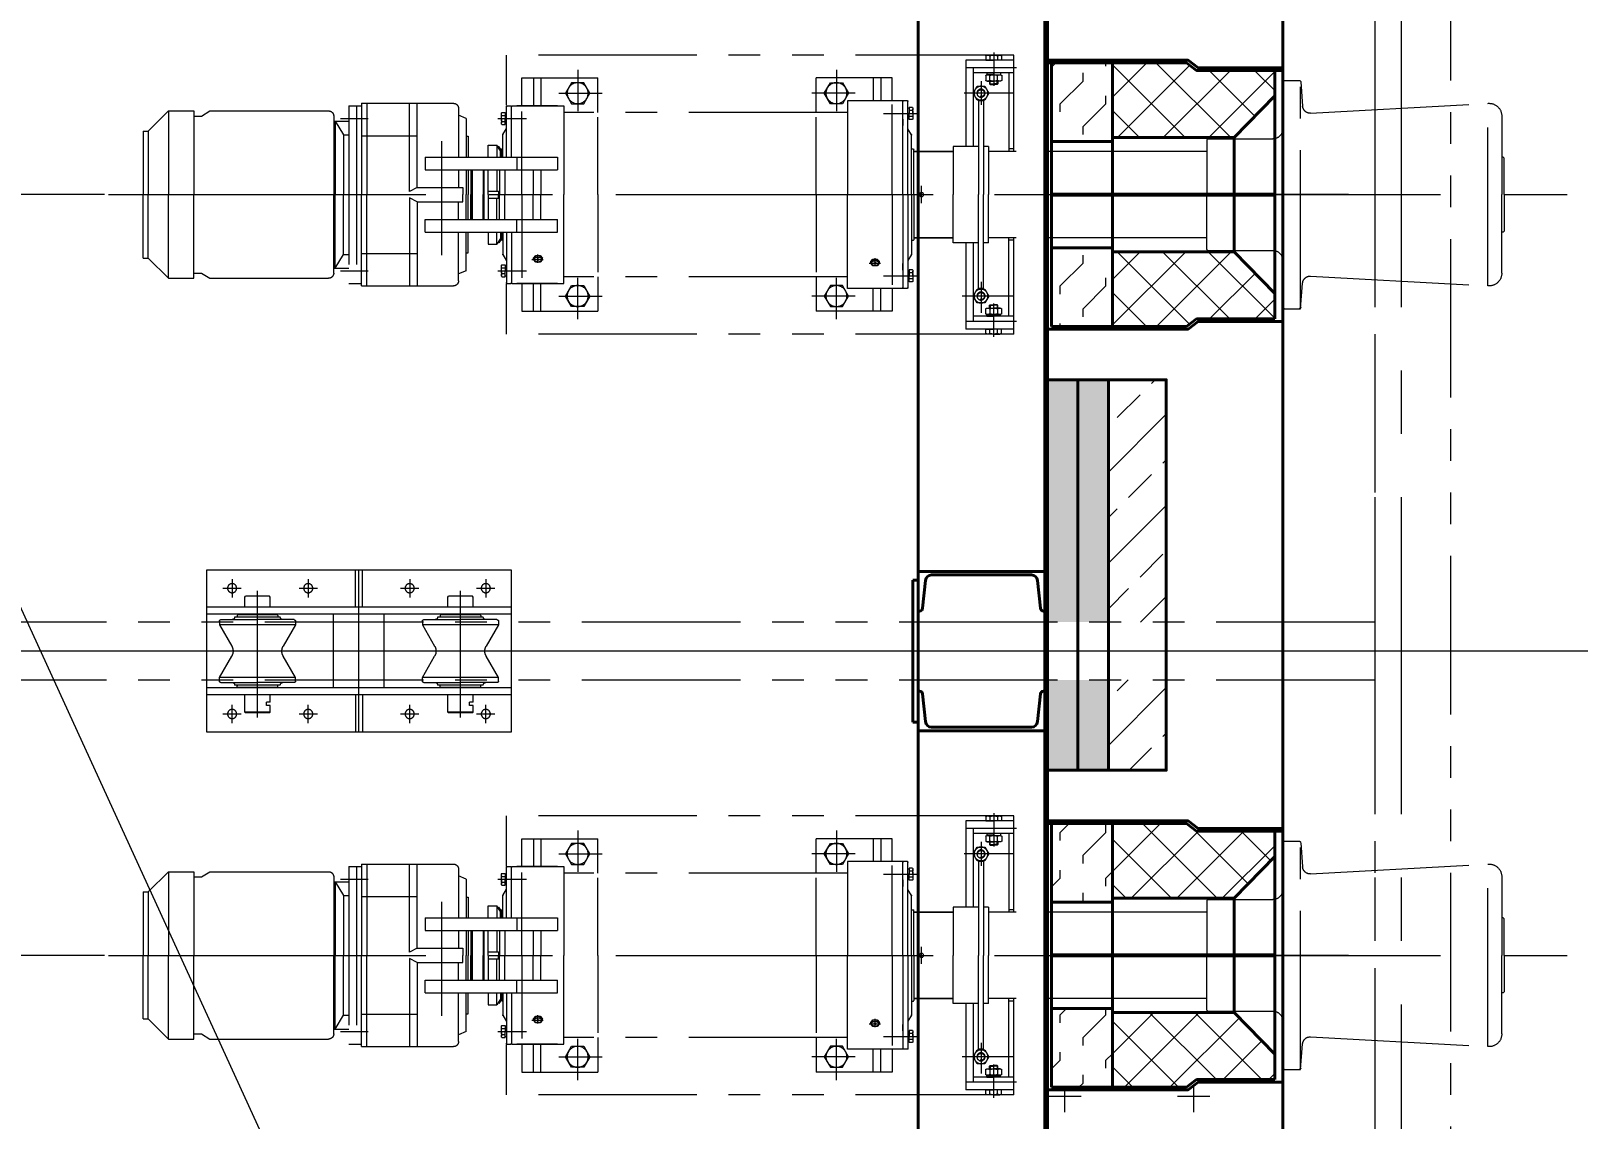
# Model space of a CAD drawing. Header units: millimetres. Extents: x 52110 to 400893, y -153728 to 31997.
# Drawn here: x 166396 to 169445, y -93017 to -90871 of the extents above; entities that cross this region are included whole.
import ezdxf

# ---------------------------------------------------------------- set-up
doc = ezdxf.new("R2010")
doc.units = ezdxf.units.MM
doc.header["$LTSCALE"] = 500
doc.linetypes.add('CENTER', pattern=[2, 1.25, -0.25, 0.25, -0.25])
doc.linetypes.add('PHANTOM2', pattern=[1.25, 0.625, -0.125, 0.125, -0.125, 0.125, -0.125])
for name, color, linetype, lineweight in [('2D', 4, 'PHANTOM2', 20), ('3中心线层', 1, 'CENTER', 18), ('SHI', 7, 'Continuous', 40), ('WEN', 3, 'Continuous', 20), ('ZHONG', 1, 'CENTER', 20)]:
    doc.layers.add(name, color=color, linetype=linetype, lineweight=lineweight)
doc.styles.add('GB', font='gbenor.shx', dxfattribs={"bigfont": 'gbcbig.shx'})
doc.dimstyles.new('ISO-25$0', dxfattribs={"dimscale": 40, "dimtxt": 3.5, "dimasz": 3.5, "dimexe": 1, "dimexo": 0.2, "dimgap": 1.2, "dimtad": 1, "dimtoh": 1, "dimdec": 1, "dimzin": 9, "dimdsep": 46, "dimtxsty": 'GB', "dimcen": 0, "dimclrd": 3, "dimclre": 3, "dimclrt": 256, "dimadec": 0, "dimazin": 2, "dimtfac": 1, "dimtdec": 1, "dimtix": 1, "dimtmove": 0, "dimatfit": 3, "dimldrblk": 'DOTSMALL', "dimfxl": 0, "dimlwd": -1, "dimlwe": 20, "dimarcsym": 0})

# ---------------------------------------------------------------- blocks, each defined once
blk = doc.blocks.new('tgj')
at = {"layer": '2D', "ltscale": 7}
for p, q in [((145223.7, 48380.8), (145223.7, 48060.8)), ((145823.7, 48380.8), (145223.7, 48380.8)), ((145516.7, 48307.3), (145516.7, 48380.8)), ((145530.7, 48307.3), (145530.7, 48380.8)), ((145823.7, 48060.8), (145823.7, 48380.8)), ((145298.7, 48341.3), (145300.2, 48342.8)), ((145348.7, 48341.3), (145298.7, 48341.3)), ((145298.7, 48341.3), (145298.7, 48307.3)), ((145347.2, 48342.8), (145300.2, 48342.8)), ((145348.7, 48341.3), (145347.2, 48342.8)), ((145348.7, 48341.3), (145348.7, 48327.8)), ((145698.7, 48341.3), (145700.2, 48342.8)), ((145748.7, 48341.3), (145698.7, 48341.3)), ((145698.7, 48341.3), (145698.7, 48307.3)), ((145747.2, 48342.8), (145700.2, 48342.8)), ((145748.7, 48341.3), (145747.2, 48342.8)), ((145748.7, 48341.3), (145748.7, 48327.8)), ((145823.7, 48307.3), (145223.7, 48307.3)), ((145348.7, 48327.8), (145341.7, 48327.8)), ((145341.7, 48327.8), (145341.7, 48321.8)), ((145348.7, 48321.8), (145341.7, 48321.8)), ((145348.7, 48321.8), (145348.7, 48307.3)), ((145748.7, 48327.8), (145741.7, 48327.8)), ((145741.7, 48327.8), (145741.7, 48321.8)), ((145748.7, 48321.8), (145741.7, 48321.8)), ((145748.7, 48321.8), (145748.7, 48307.3)), ((145823.7, 48293.3), (145223.7, 48293.3)), ((145248.7, 48279.8), (145248.7, 48272.7)), ((145248.7, 48272.7), (145272.9, 48230.8)), ((145251.7, 48282.8), (145323.7, 48282.8)), ((145323.7, 48287.8), (145278.7, 48287.8)), ((145278.7, 48287.8), (145278.7, 48287.8)), ((145284.7, 48292.3), (145283.7, 48291.3)), ((145283.7, 48291.3), (145283.7, 48288.8)), ((145283.7, 48288.8), (145284.7, 48287.8)), ((145362.7, 48292.3), (145284.7, 48292.3)), ((145292.7, 48287.8), (145284.7, 48287.8)), ((145362.7, 48287.8), (145323.7, 48287.8)), ((145368.7, 48287.8), (145354.7, 48287.8)), ((145363.7, 48291.3), (145362.7, 48292.3)), ((145363.7, 48288.8), (145362.7, 48287.8)), ((145363.7, 48291.3), (145363.7, 48288.8)), ((145368.7, 48287.8), (145368.7, 48287.8)), ((145398.7, 48272.7), (145374.4, 48230.8)), ((145473.7, 48293.3), (145473.7, 48148.3)), ((145573.7, 48293.3), (145573.7, 48148.3)), ((145648.7, 48279.8), (145648.7, 48272.7)), ((145798.7, 48272.7), (145648.7, 48272.7)), ((145648.7, 48272.7), (145672.9, 48230.8)), ((145651.7, 48282.8), (145723.7, 48282.8)), ((145723.7, 48287.8), (145678.7, 48287.8)), ((145678.7, 48287.8), (145678.7, 48287.8)), ((145684.7, 48292.3), (145683.7, 48291.3)), ((145683.7, 48291.3), (145683.7, 48288.8)), ((145683.7, 48288.8), (145684.7, 48287.8)), ((145762.7, 48292.3), (145684.7, 48292.3)), ((145692.7, 48287.8), (145684.7, 48287.8)), ((145762.7, 48287.8), (145723.7, 48287.8)), ((145795.7, 48282.8), (145723.7, 48282.8)), ((145768.7, 48287.8), (145754.7, 48287.8)), ((145763.7, 48291.3), (145762.7, 48292.3)), ((145763.7, 48288.8), (145762.7, 48287.8)), ((145763.7, 48291.3), (145763.7, 48288.8)), ((145768.7, 48287.8), (145768.7, 48287.8)), ((145798.7, 48272.7), (145774.4, 48230.8)), ((145798.7, 48279.8), (145798.7, 48272.7)), ((145248.7, 48168.8), (145272.9, 48210.8)), ((145398.7, 48168.8), (145374.4, 48210.8)), ((145648.7, 48168.8), (145672.9, 48210.8)), ((145798.7, 48168.8), (145774.4, 48210.8)), ((145248.7, 48161.8), (145248.7, 48168.8)), ((145251.7, 48158.8), (145323.7, 48158.8)), ((145323.7, 48153.8), (145278.7, 48153.8)), ((145278.7, 48153.8), (145278.7, 48153.8)), ((145283.7, 48152.8), (145284.7, 48153.8)), ((145283.7, 48150.3), (145283.7, 48152.8)), ((145395.7, 48158.8), (145323.7, 48158.8)), ((145368.7, 48153.8), (145323.7, 48153.8)), ((145363.7, 48152.8), (145362.7, 48153.8)), ((145363.7, 48150.3), (145363.7, 48152.8)), ((145368.7, 48153.8), (145368.7, 48153.8)), ((145798.7, 48168.8), (145648.7, 48168.8)), ((145648.7, 48161.8), (145648.7, 48168.8)), ((145651.7, 48158.8), (145723.7, 48158.8)), ((145723.7, 48153.8), (145678.7, 48153.8)), ((145678.7, 48153.8), (145678.7, 48153.8)), ((145683.7, 48152.8), (145684.7, 48153.8)), ((145683.7, 48150.3), (145683.7, 48152.8)), ((145795.7, 48158.8), (145723.7, 48158.8)), ((145768.7, 48153.8), (145723.7, 48153.8)), ((145763.7, 48152.8), (145762.7, 48153.8)), ((145763.7, 48150.3), (145763.7, 48152.8)), ((145768.7, 48153.8), (145768.7, 48153.8)), ((145798.7, 48161.8), (145798.7, 48168.8)), ((145823.7, 48148.3), (145223.7, 48148.3)), ((145823.7, 48134.3), (145223.7, 48134.3)), ((145284.7, 48149.3), (145283.7, 48150.3)), ((145362.7, 48149.3), (145284.7, 48149.3)), ((145298.7, 48134.3), (145298.7, 48114.3)), ((145348.7, 48134.3), (145348.7, 48114.3)), ((145363.7, 48150.3), (145362.7, 48149.3)), ((145516.7, 48134.3), (145516.7, 48060.8)), ((145530.7, 48134.3), (145530.7, 48060.8)), ((145684.7, 48149.3), (145683.7, 48150.3)), ((145762.7, 48149.3), (145684.7, 48149.3)), ((145698.7, 48134.3), (145698.7, 48114.3)), ((145748.7, 48134.3), (145748.7, 48114.3)), ((145763.7, 48150.3), (145762.7, 48149.3)), ((145298.7, 48114.3), (145300.2, 48112.8)), ((145347.2, 48112.8), (145300.2, 48112.8)), ((145348.7, 48114.3), (145347.2, 48112.8)), ((145698.7, 48114.3), (145700.2, 48112.8)), ((145747.2, 48112.8), (145700.2, 48112.8)), ((145748.7, 48114.3), (145747.2, 48112.8)), ((145223.7, 48060.8), (145823.7, 48060.8))]:
    blk.add_line(p, q, dxfattribs=at)
at = {"layer": '2D'}
for p, q in [((147525.8, 48277.8), (143469.2, 48277.8)), ((147525.8, 48163.8), (147525.8, 48277.8)), ((147525.8, 48163.8), (143469.2, 48163.8))]:
    blk.add_line(p, q, dxfattribs=at)
at = {"layer": '2D', "ltscale": 21}
for p, q in [((145398.7, 48272.7), (145248.7, 48272.7)), ((145398.7, 48168.8), (145248.7, 48168.8))]:
    blk.add_line(p, q, dxfattribs=at)
at = {"layer": '2D', "ltscale": 10}
for p, q in [((145395.7, 48282.8), (145323.7, 48282.8)), ((145398.7, 48279.8), (145398.7, 48272.7)), ((145398.7, 48161.8), (145398.7, 48168.8))]:
    blk.add_line(p, q, dxfattribs=at)
for centre in [(145273.7, 48344.8), (145423.7, 48344.8), (145623.7, 48344.8), (145773.7, 48344.8), (145273.7, 48096.8), (145423.7, 48096.8), (145623.7, 48096.8), (145773.7, 48096.8)]:
    blk.add_circle(centre, 9, dxfattribs=at)
at = {"layer": '2D', "ltscale": 7}
for centre, radius, start, end in [((145251.7, 48279.8), 3, 90, 180), ((145273.7, 48287.8), 5, 270, 0), ((145651.7, 48279.8), 3, 90, 180), ((145673.7, 48287.8), 5, 270, 0), ((145773.7, 48287.8), 5, 180, 270), ((145795.7, 48279.8), 3, 0, 90), ((145255.6, 48220.8), 20, 330, 30), ((145391.8, 48220.8), 20, 150, 210), ((145655.6, 48220.8), 20, 330, 30), ((145791.8, 48220.8), 20, 150, 210), ((145251.7, 48161.8), 3, 180, 270), ((145273.7, 48153.8), 5, 0, 90), ((145373.7, 48153.8), 5, 90, 180), ((145651.7, 48161.8), 3, 180, 270), ((145673.7, 48153.8), 5, 0, 90), ((145773.7, 48153.8), 5, 90, 180), ((145795.7, 48161.8), 3, 270, 0)]:
    blk.add_arc(centre, radius, start, end, dxfattribs=at)
at = {"layer": '2D', "ltscale": 10}
for centre, radius, start, end in [((145373.7, 48287.8), 5, 180, 270), ((145395.7, 48279.8), 3, 0, 90), ((145395.7, 48161.8), 3, 270, 0)]:
    blk.add_arc(centre, radius, start, end, dxfattribs=at)
at = {"layer": 'ZHONG', "ltscale": 10}
for p, q in [((145523.7, 48380.8), (145523.7, 48060.8)), ((145255.7, 48344.8), (145291.7, 48344.8)), ((145273.7, 48362.8), (145273.7, 48326.8)), ((145405.7, 48344.8), (145441.7, 48344.8)), ((145423.7, 48362.8), (145423.7, 48326.8)), ((145605.7, 48344.8), (145641.7, 48344.8)), ((145623.7, 48362.8), (145623.7, 48326.8)), ((145755.7, 48344.8), (145791.7, 48344.8)), ((145773.7, 48362.8), (145773.7, 48326.8)), ((145255.7, 48096.8), (145291.7, 48096.8)), ((145273.7, 48078.8), (145273.7, 48114.8)), ((145405.7, 48096.8), (145441.7, 48096.8)), ((145423.7, 48078.8), (145423.7, 48114.8)), ((145605.7, 48096.8), (145641.7, 48096.8)), ((145623.7, 48078.8), (145623.7, 48114.8)), ((145755.7, 48096.8), (145791.7, 48096.8)), ((145773.7, 48078.8), (145773.7, 48114.8))]:
    blk.add_line(p, q, dxfattribs=at)
at = {"layer": 'ZHONG', "ltscale": 7}
for p, q in [((145323.7, 48352), (145323.7, 48102.1)), ((145723.7, 48352), (145723.7, 48102.1))]:
    blk.add_line(p, q, dxfattribs=at)
at = {"layer": 'ZHONG', "ltscale": 21}
blk.add_line((147555.9, 48220.8), (143469.2, 48220.8), dxfattribs=at)
blk = doc.blocks.new('l')
at = {"layer": '2D'}
blk.add_lwpolyline([(196153.5, 48915.3), (196303.5, 48915.3), (196303.5, 36915.3), (196153.5, 36915.3)], close=True, dxfattribs=at)
blk = doc.blocks.new('A$C7DE81D0F')
at = {"layer": '2D'}
for p, q in [((1724.6, 555.5), (724.6, 555.5)), ((724.6, 555.5), (724.6, 456.5)), ((1668.9, 554.4), (1668.9, 545.5)), ((1684.6, 555.6), (1672.2, 555.6)), ((1676.8, 554.4), (1676.8, 545.5)), ((1677.1, 555.6), (1677.1, 555.6)), ((1684.6, 555.6), (1697, 555.6)), ((1692, 555.6), (1692, 555.6)), ((1692.3, 554.4), (1692.3, 545.5)), ((1700.2, 554.4), (1700.2, 545.5)), ((1724.6, 555.5), (1724.6, 365.5)), ((1724.6, 545.5), (1629.6, 545.5)), ((1629.6, 375.5), (1629.6, 545.5)), ((1729.6, 530.5), (1629.6, 530.5)), ((1644.6, 530.5), (1644.6, 375.5)), ((1724.6, 520.5), (1644.6, 520.5)), ((1668.9, 545.5), (1684.6, 545.5)), ((1671, 520.5), (1684.6, 520.5)), ((1671, 520.5), (1671, 517.1)), ((1685.1, 520.5), (1683.4, 517.1)), ((1685.7, 520.5), (1684, 517.1)), ((1700.2, 545.5), (1684.6, 545.5)), ((1698.2, 520.5), (1684.6, 520.5)), ((1698.2, 520.5), (1698.2, 517.1)), ((1714.6, 520.5), (1714.6, 365.5)), ((754.6, 510.5), (904.6, 510.5)), ((754.6, 455.5), (754.6, 510.5)), ((777.3, 510.5), (777.3, 455.5)), ((792.3, 510.5), (792.3, 455.5)), ((904.6, 442.5), (904.6, 510.5)), ((1484.6, 510.5), (1334.6, 510.5)), ((1334.6, 442.5), (1334.6, 510.5)), ((1446.9, 510.5), (1446.9, 465.5)), ((1461.9, 510.5), (1461.9, 465.5)), ((1484.6, 465.5), (1484.6, 510.5)), ((1668.9, 515.7), (1668.9, 505.3)), ((1668.9, 505.3), (1668.9, 505.3)), ((1671, 517.1), (1696.1, 517.1)), ((1672, 504.1), (1684.6, 504.1)), ((1684.6, 516.9), (1672.2, 516.9)), ((1676.6, 504.1), (1676.6, 498.8)), ((1676.6, 498.8), (1684.6, 498.8)), ((1676.6, 498.8), (1677.7, 497.7)), ((1676.7, 515.7), (1676.7, 515.7)), ((1676.7, 505.3), (1676.7, 515.7)), ((1676.7, 504.1), (1676.7, 504.1)), ((1677.2, 517.1), (1677.2, 517.1)), ((1677.7, 497.7), (1677.7, 504.1)), ((1677.7, 497.7), (1684.6, 497.7)), ((1684.6, 516.9), (1696.9, 516.9)), ((1697.2, 504.1), (1684.6, 504.1)), ((1692.6, 498.8), (1684.6, 498.8)), ((1691.4, 497.7), (1684.6, 497.7)), ((1691.4, 497.7), (1691.4, 504.1)), ((1692.6, 498.8), (1691.4, 497.7)), ((1692, 517.1), (1692, 517.1)), ((1692.4, 505.3), (1692.4, 515.7)), ((1692.4, 515.7), (1692.4, 515.7)), ((1692.4, 504.1), (1692.4, 504.1)), ((1692.6, 504.1), (1692.6, 498.8)), ((1696.2, 517.1), (1698.2, 517.1)), ((1700.3, 515.7), (1700.3, 505.3)), ((1700.3, 505.3), (1700.3, 505.3)), ((2254.6, 502.5), (2254.6, 280.5)), ((2257.6, 505.5), (2289.6, 505.5)), ((2289.6, 505.5), (2289.6, 57.4)), ((2289.6, 505.5), (2293.5, 455)), ((438.7, 460.5), (438.7, 280.5)), ((438.7, 460.5), (619.7, 460.5)), ((448.7, 460.5), (448.7, 280.5)), ((533.2, 286.9), (533.2, 460.5)), ((548.2, 294.5), (548.2, 460.5)), ((1396.4, 465.5), (1396.4, 280.5)), ((1505.4, 465.5), (1396.4, 465.5)), ((1484.6, 280.5), (1484.6, 458.1)), ((1505.4, 280.5), (1505.4, 465.5)), ((1506.4, 465.5), (1505.4, 464.5)), ((1514.4, 465.5), (1506.4, 465.5)), ((1515.4, 464.5), (1514.4, 465.5)), ((1515.4, 280.5), (1515.4, 464.5)), ((1654.6, 465.5), (1654.6, 280.5)), ((1664.6, 465.5), (1654.6, 465.5)), ((1664.6, 465.5), (1664.6, 280.5)), ((2309.1, 441.2), (2658.7, 460.4)), ((2658.7, 460.4), (2658.7, 100.6)), ((58.2, 445.5), (18.2, 405.5)), ((58.2, 445.5), (108.2, 445.5)), ((58.2, 445.5), (58.2, 280.5)), ((108.2, 445.5), (108.2, 280.5)), ((108.2, 435.5), (123.2, 435.5)), ((123.2, 435.5), (139.6, 445.5)), ((139.6, 445.5), (373.7, 445.5)), ((383.7, 435.5), (383.7, 280.5)), ((413.7, 105.5), (413.7, 455.5)), ((413.7, 455.5), (438.7, 455.5)), ((428.7, 105.5), (428.7, 455.5)), ((629.7, 450.5), (629.7, 354.5)), ((644.7, 430.5), (629.7, 437)), ((644.7, 430.5), (644.7, 354.5)), ((714.2, 430.5), (714.2, 439.8)), ((714.2, 436.1), (714.2, 436.1)), ((714.2, 430.5), (714.2, 421.2)), ((715.1, 442.3), (721.8, 442.3)), ((715.1, 436.3), (721.8, 436.3)), ((721.8, 442.3), (721.8, 430.5)), ((721.8, 440.7), (724.4, 440.7)), ((721.8, 440.7), (721.8, 430.5)), ((721.8, 431.4), (724.4, 430.1)), ((721.8, 430.9), (724.4, 429.7)), ((721.8, 420.3), (721.8, 430.5)), ((721.8, 418.8), (721.8, 430.5)), ((724.4, 454.5), (725.4, 455.5)), ((724.4, 354.5), (724.4, 454.5)), ((724.4, 439.3), (724.4, 440.7)), ((724.4, 420.3), (724.4, 439.2)), ((725.4, 455.5), (733.4, 455.5)), ((733.4, 455.5), (734.4, 454.5)), ((735.4, 455.5), (734.4, 454.5)), ((734.4, 406.5), (734.4, 454.5)), ((734.4, 354.5), (734.4, 454.5)), ((734.4, 415.5), (734.4, 454.5)), ((735.4, 455.5), (837.3, 455.5)), ((824.6, 455.5), (744.4, 455.5)), ((754.6, 280.5), (754.6, 444.3)), ((837.3, 455.5), (837.3, 280.5)), ((1396.4, 442.5), (837.3, 442.5)), ((904.6, 280.5), (904.6, 433.1)), ((1334.6, 280.5), (1334.6, 433.1)), ((1505.4, 415.5), (1505.4, 434.5)), ((1505.4, 416.5), (1505.4, 434.5)), ((1505.4, 429.5), (1505.4, 416.5)), ((1517.9, 450.7), (1515.4, 450.7)), ((1515.4, 449.3), (1515.4, 450.7)), ((1515.4, 430.3), (1515.4, 449.2)), ((1517.9, 441.4), (1515.4, 440.1)), ((1517.9, 440.9), (1515.4, 439.7)), ((1517.9, 430.3), (1515.4, 430.3)), ((1517.9, 452.3), (1517.9, 440.5)), ((1524.6, 452.3), (1517.9, 452.3)), ((1517.9, 450.7), (1517.9, 440.5)), ((1524.6, 446.3), (1517.9, 446.3)), ((1517.9, 428.8), (1517.9, 440.5)), ((1517.9, 430.3), (1517.9, 440.5)), ((1524.6, 434.7), (1517.9, 434.7)), ((1524.6, 428.8), (1517.9, 428.8)), ((1525.5, 440.5), (1525.5, 449.8)), ((1525.5, 446.1), (1525.5, 446.1)), ((1525.5, 440.5), (1525.5, 431.2)), ((1525.5, 434.9), (1525.5, 434.9)), ((2686, 435.5), (2686, 280.5)), ((8.2, 405.5), (8.2, 280.5)), ((8.2, 405.5), (18.2, 405.5)), ((18.2, 405.5), (18.2, 280.5)), ((383.7, 425.7), (413.7, 425.7)), ((386.7, 425.7), (403.1, 398.6)), ((386.7, 425.7), (386.7, 280.5)), ((403.1, 398.6), (403.1, 280.5)), ((403.1, 398.6), (413.7, 398.6)), ((438.7, 396.6), (548.2, 396.6)), ((714.2, 424.9), (714.2, 424.9)), ((715.1, 424.7), (721.8, 424.7)), ((715.1, 418.8), (721.8, 418.8)), ((717.4, 398.7), (724.4, 410.8)), ((717.4, 354.5), (717.4, 398.7)), ((721.8, 420.3), (724.4, 420.3)), ((782, 413.6), (777.7, 408.6)), ((777.7, 408.6), (777.7, 405.6)), ((777.7, 408.6), (782, 403.6)), ((777.7, 405.6), (782, 400.6)), ((790.7, 413.6), (782, 413.6)), ((782, 403.6), (790.7, 403.6)), ((782, 403.6), (782, 400.6)), ((782, 400.6), (790.7, 400.6)), ((795, 408.6), (790.7, 413.6)), ((790.7, 403.6), (795, 408.6)), ((790.7, 400.6), (795, 405.6)), ((790.7, 403.6), (790.7, 400.6)), ((795, 408.6), (795, 405.6)), ((1446.5, 420.6), (1442.2, 415.6)), ((1442.2, 415.6), (1446.5, 410.6)), ((1442.2, 415.6), (1442.2, 412.6)), ((1442.2, 412.6), (1446.5, 407.6)), ((1455.2, 420.6), (1446.5, 420.6)), ((1446.5, 410.6), (1455.2, 410.6)), ((1446.5, 410.6), (1446.5, 407.6)), ((1446.5, 407.6), (1455.2, 407.6)), ((1459.5, 415.6), (1455.2, 420.6)), ((1455.2, 410.6), (1459.5, 415.6)), ((1455.2, 407.6), (1459.5, 412.6)), ((1455.2, 410.6), (1455.2, 407.6)), ((1459.5, 415.6), (1459.5, 412.6)), ((1522.4, 398.4), (1515.4, 410.5)), ((1522.4, 280.5), (1522.4, 398.4)), ((644.7, 395.5), (648.7, 395.5)), ((648.7, 395.5), (648.7, 354.5)), ((688.4, 378), (705.4, 378)), ((688.4, 354.5), (688.4, 378)), ((705.4, 378), (705.4, 354.5)), ((712.4, 367.1), (705.4, 378)), ((709.3, 375.6), (707.6, 374.5)), ((714.4, 367.7), (709.3, 375.6)), ((712.4, 355.5), (712.4, 367.1)), ((715.4, 370.5), (714.4, 369.5)), ((714.4, 354.5), (714.4, 369.5)), ((717.4, 370.5), (715.4, 370.5)), ((1522.4, 370.5), (1526.4, 370.5)), ((1526.4, 370.5), (1527.4, 369.5)), ((1527.4, 280.5), (1527.4, 369.5)), ((1604.6, 375.5), (1604.6, 280.5)), ((1654.6, 375.5), (1604.6, 375.5)), ((1674.6, 375.5), (1664.6, 375.5)), ((1674.6, 375.5), (1674.6, 280.5)), ((1724.6, 370.5), (1714.6, 370.5)), ((2104.6, 388.5), (2106.6, 390.5)), ((2104.6, 388.5), (2104.6, 280.5)), ((2106.6, 390.5), (2234.6, 390.5)), ((564.2, 354.5), (824.6, 354.5)), ((564.2, 354.5), (564.2, 329.5)), ((712.4, 354.5), (712.4, 355.5)), ((744.6, 354.5), (744.6, 329.5)), ((824.6, 354.5), (824.6, 329.5)), ((1527.4, 365.5), (1604.6, 365.5)), ((1604.6, 365.5), (1527.4, 365.5)), ((1527.4, 362.5), (1527.4, 365.5)), ((2104.1, 365.5), (1674.6, 365.5)), ((2688.5, 354.5), (2686, 354.5)), ((2690.5, 352.5), (2688.5, 354.5)), ((2690.5, 280.5), (2690.5, 352.5)), ((564.2, 329.5), (824.6, 329.5)), ((629.7, 329.5), (629.7, 294.5)), ((644.7, 329.5), (644.7, 280.5)), ((648.7, 329.5), (648.7, 280.5)), ((654.2, 329.5), (654.2, 280.5)), ((654.2, 318), (655.1, 318)), ((655.1, 329.5), (655.1, 280.5)), ((657.1, 329.5), (657.1, 231.5)), ((678.1, 329.5), (678.1, 280.5)), ((680.1, 329.5), (680.1, 231.5)), ((688.4, 280.5), (688.4, 329.5)), ((705.4, 329.5), (705.4, 287.5)), ((710.6, 329.5), (710.6, 280.5)), ((720.7, 329.5), (720.7, 280.5)), ((777.1, 329.5), (777.1, 280.5)), ((792.1, 329.5), (792.1, 280.5)), ((8.2, 155.5), (8.2, 280.5)), ((18.2, 155.5), (18.2, 280.5)), ((58.2, 115.5), (58.2, 280.5)), ((108.2, 115.5), (108.2, 280.5)), ((383.7, 125.5), (383.7, 280.5)), ((386.7, 135.4), (386.7, 280.5)), ((403.1, 162.5), (403.1, 280.5)), ((438.7, 100.5), (438.7, 280.5)), ((448.7, 100.5), (448.7, 280.5)), ((548.2, 294.5), (533.2, 286.9)), ((548.2, 294.5), (638.5, 294.5)), ((638.5, 294.5), (638.5, 280.5)), ((638.5, 266.5), (638.5, 280.5)), ((644.7, 231.5), (644.7, 280.5)), ((648.7, 231.5), (648.7, 280.5)), ((654.2, 231.5), (654.2, 280.5)), ((655.1, 231.5), (655.1, 280.5)), ((678.1, 231.5), (678.1, 280.5)), ((688.4, 287.5), (708.4, 287.5)), ((688.4, 280.5), (688.4, 231.5)), ((708.4, 287.5), (708.4, 280.5)), ((708.4, 273.5), (708.4, 280.5)), ((710.6, 231.5), (710.6, 280.5)), ((720.7, 231.5), (720.7, 280.5)), ((754.6, 280.5), (754.6, 116.8)), ((777.1, 231.5), (777.1, 280.5)), ((792.1, 231.5), (792.1, 280.5)), ((837.3, 105.5), (837.3, 280.5)), ((904.6, 280.5), (904.6, 127.9)), ((1334.6, 280.5), (1334.6, 127.9)), ((1396.4, 95.5), (1396.4, 280.5)), ((1484.6, 280.5), (1484.6, 103)), ((1505.4, 280.5), (1505.4, 95.5)), ((1515.4, 280.5), (1515.4, 96.5)), ((1522.4, 280.5), (1522.4, 162.7)), ((1527.4, 280.5), (1527.4, 191.5)), ((1542.4, 297.5), (1542.4, 263.4)), ((1604.6, 185.5), (1604.6, 280.5)), ((1654.6, 95.5), (1654.6, 280.5)), ((1664.6, 95.5), (1664.6, 280.5)), ((1674.6, 185.5), (1674.6, 280.5)), ((2104.6, 172.5), (2104.6, 280.5)), ((2254.6, 58.5), (2254.6, 280.5)), ((2686, 125.5), (2686, 280.5)), ((2690.5, 280.5), (2690.5, 208.5)), ((533.2, 274.2), (533.2, 100.5)), ((548.2, 266.5), (533.2, 274.2)), ((548.2, 266.5), (548.2, 100.5)), ((548.2, 266.5), (638.5, 266.5)), ((629.7, 231.5), (629.7, 266.5)), ((688.4, 273.5), (708.4, 273.5)), ((705.4, 231.5), (705.4, 273.5)), ((564.2, 231.5), (824.6, 231.5)), ((564.2, 206.5), (564.2, 231.5)), ((654.2, 243), (655.1, 243)), ((744.6, 206.5), (744.6, 231.5)), ((824.6, 206.5), (824.6, 231.5)), ((564.2, 206.5), (824.6, 206.5)), ((629.7, 110.5), (629.7, 206.5)), ((644.7, 130.5), (644.7, 206.5)), ((648.7, 165.5), (648.7, 206.5)), ((688.4, 206.5), (688.4, 183)), ((688.4, 183), (705.4, 183)), ((705.4, 183), (705.4, 206.5)), ((712.4, 193.9), (705.4, 183)), ((709.3, 185.5), (707.6, 186.6)), ((714.4, 193.3), (709.3, 185.5)), ((712.4, 206.5), (712.4, 205.5)), ((712.4, 205.5), (712.4, 193.9)), ((714.4, 206.5), (714.4, 191.5)), ((715.4, 190.5), (714.4, 191.5)), ((717.4, 190.5), (715.4, 190.5)), ((717.4, 206.5), (717.4, 162.3)), ((724.4, 206.5), (724.4, 106.5)), ((734.4, 206.5), (734.4, 106.5)), ((1522.4, 190.5), (1526.4, 190.5)), ((1526.4, 190.5), (1527.4, 191.5)), ((1527.4, 198.5), (1527.4, 195.5)), ((1527.4, 195.5), (1604.6, 195.5)), ((1604.6, 195.5), (1527.4, 195.5)), ((1654.6, 185.5), (1604.6, 185.5)), ((1629.6, 15.5), (1629.6, 185.5)), ((1644.6, 185.5), (1644.6, 30.5)), ((1674.6, 185.5), (1664.6, 185.5)), ((2104.1, 195.5), (1674.6, 195.5)), ((1714.6, 40.5), (1714.6, 195.5)), ((1724.6, 190.5), (1714.6, 190.5)), ((1724.6, 195.5), (1724.6, 5.5)), ((2688.5, 206.5), (2686, 206.5)), ((2690.5, 208.5), (2688.5, 206.5)), ((8.2, 155.5), (18.2, 155.5)), ((58.2, 115.5), (18.2, 155.5)), ((386.7, 135.4), (403.1, 162.5)), ((403.1, 162.5), (413.7, 162.5)), ((438.7, 164.4), (548.2, 164.4)), ((644.7, 165.5), (648.7, 165.5)), ((717.4, 162.3), (724.4, 150.2)), ((734.4, 154.5), (734.4, 106.5)), ((1522.4, 162.7), (1515.4, 150.6)), ((2104.6, 172.5), (2106.6, 170.5)), ((2106.6, 170.5), (2147.1, 170.5)), ((2147.1, 170.5), (2234.6, 170.5)), ((108.2, 125.5), (123.2, 125.5)), ((123.2, 125.5), (139.6, 115.5)), ((383.7, 135.4), (413.7, 135.4)), ((644.7, 130.5), (629.7, 124)), ((714.2, 130.5), (714.2, 139.8)), ((714.2, 136.1), (714.2, 136.1)), ((714.2, 130.5), (714.2, 121.2)), ((714.2, 124.9), (714.2, 124.9)), ((715.1, 142.3), (721.8, 142.3)), ((715.1, 136.3), (721.8, 136.3)), ((715.1, 124.7), (721.8, 124.7)), ((721.8, 142.3), (721.8, 130.5)), ((721.8, 140.7), (724.4, 140.7)), ((721.8, 140.7), (721.8, 130.5)), ((721.8, 130.1), (724.4, 131.4)), ((721.8, 129.7), (724.4, 131)), ((721.8, 120.3), (721.8, 130.5)), ((721.8, 118.8), (721.8, 130.5)), ((724.4, 140.7), (724.4, 121.9)), ((734.4, 145.5), (734.4, 106.5)), ((1505.4, 145.5), (1505.4, 126.5)), ((1505.4, 144.5), (1505.4, 126.5)), ((1505.4, 131.5), (1505.4, 144.5)), ((1517.9, 130.7), (1515.4, 130.7)), ((1515.4, 130.7), (1515.4, 111.9)), ((1524.6, 132.3), (1517.9, 132.3)), ((1517.9, 132.3), (1517.9, 120.5)), ((1517.9, 130.7), (1517.9, 120.5)), ((1524.6, 126.3), (1517.9, 126.3)), ((1525.5, 120.5), (1525.5, 129.8)), ((1525.5, 126.1), (1525.5, 126.1)), ((58.2, 115.5), (108.2, 115.5)), ((139.6, 115.5), (373.7, 115.5)), ((413.7, 105.5), (438.7, 105.5)), ((438.7, 100.5), (619.7, 100.5)), ((715.1, 118.8), (721.8, 118.8)), ((721.8, 120.3), (724.4, 120.3)), ((724.4, 121.8), (724.4, 120.3)), ((724.4, 106.5), (725.4, 105.5)), ((724.6, 104.4), (724.6, 5.5)), ((725.4, 105.5), (733.4, 105.5)), ((733.4, 105.5), (734.4, 106.5)), ((735.4, 105.5), (734.4, 106.5)), ((735.4, 105.5), (837.3, 105.5)), ((824.6, 105.5), (744.4, 105.5)), ((754.6, 105.5), (754.6, 50.5)), ((777.3, 50.5), (777.3, 105.5)), ((792.3, 50.5), (792.3, 105.5)), ((1396.4, 118.5), (837.3, 118.5)), ((904.6, 118.5), (904.6, 50.5)), ((1334.6, 118.5), (1334.6, 50.5)), ((1505.4, 95.5), (1396.4, 95.5)), ((1446.9, 50.5), (1446.9, 95.5)), ((1461.9, 50.5), (1461.9, 95.5)), ((1484.6, 95.5), (1484.6, 50.5)), ((1506.4, 95.5), (1505.4, 96.5)), ((1514.4, 95.5), (1506.4, 95.5)), ((1515.4, 96.5), (1514.4, 95.5)), ((1517.9, 120.1), (1515.4, 121.4)), ((1517.9, 119.7), (1515.4, 121)), ((1515.4, 111.8), (1515.4, 110.3)), ((1517.9, 110.3), (1515.4, 110.3)), ((1517.9, 108.8), (1517.9, 120.5)), ((1517.9, 110.3), (1517.9, 120.5)), ((1524.6, 114.7), (1517.9, 114.7)), ((1524.6, 108.8), (1517.9, 108.8)), ((1525.5, 120.5), (1525.5, 111.2)), ((1525.5, 114.9), (1525.5, 114.9)), ((1664.6, 95.5), (1654.6, 95.5)), ((2289.8, 58.3), (2293.5, 106)), ((2309.1, 119.8), (2658.7, 100.6)), ((1676.6, 62.2), (1677.7, 63.4)), ((1676.6, 56.9), (1676.6, 62.2)), ((1676.6, 62.2), (1684.6, 62.2)), ((1677.7, 63.4), (1677.7, 56.9)), ((1677.7, 63.4), (1684.6, 63.4)), ((1691.4, 63.4), (1684.6, 63.4)), ((1692.6, 62.2), (1684.6, 62.2)), ((1691.4, 63.4), (1691.4, 56.9)), ((1692.6, 62.2), (1691.4, 63.4)), ((1692.6, 56.9), (1692.6, 62.2)), ((754.6, 50.5), (904.6, 50.5)), ((1484.6, 50.5), (1334.6, 50.5)), ((1729.6, 30.5), (1629.6, 30.5)), ((1724.6, 40.5), (1644.6, 40.5)), ((1668.9, 55.7), (1668.9, 55.7)), ((1668.9, 45.3), (1668.9, 55.7)), ((1671, 40.5), (1671, 44)), ((1671, 44), (1696.1, 44)), ((1671, 40.5), (1684.6, 40.5)), ((1672, 56.9), (1684.6, 56.9)), ((1684.6, 44.1), (1672.2, 44.1)), ((1676.7, 56.9), (1676.7, 56.9)), ((1676.7, 55.7), (1676.7, 45.3)), ((1676.7, 45.3), (1676.7, 45.3)), ((1677.2, 44), (1677.2, 44)), ((1685.1, 40.5), (1683.4, 44)), ((1685.7, 40.5), (1684, 44)), ((1697.2, 56.9), (1684.6, 56.9)), ((1684.6, 44.1), (1696.9, 44.1)), ((1698.2, 40.5), (1684.6, 40.5)), ((1692, 44), (1692, 44)), ((1692.4, 56.9), (1692.4, 56.9)), ((1692.4, 55.7), (1692.4, 45.3)), ((1692.4, 45.3), (1692.4, 45.3)), ((1696.2, 44), (1698.2, 44)), ((1698.2, 40.5), (1698.2, 44)), ((1700.3, 45.3), (1700.3, 55.7)), ((1700.3, 55.7), (1700.3, 55.7)), ((2257.6, 55.5), (2286.8, 55.5)), ((1724.6, 5.5), (724.6, 5.5)), ((1724.6, 15.5), (1629.6, 15.5)), ((1668.9, 15.5), (1684.6, 15.5)), ((1668.9, 6.6), (1668.9, 15.5)), ((1684.6, 5.5), (1672.2, 5.5)), ((1676.8, 6.6), (1676.8, 15.5)), ((1677.1, 5.5), (1677.1, 5.5)), ((1700.2, 15.5), (1684.6, 15.5)), ((1684.6, 5.5), (1697, 5.5)), ((1692, 5.5), (1692, 5.5)), ((1692.3, 6.6), (1692.3, 15.5)), ((1700.2, 6.6), (1700.2, 15.5))]:
    blk.add_line(p, q, dxfattribs=at)
for points in [[(876.5, 459.8), (888.5, 480.5), (876.5, 501.2), (852.6, 501.2), (840.7, 480.5), (852.6, 459.8)], [(1362.6, 459.8), (1350.7, 480.5), (1362.6, 501.2), (1386.5, 501.2), (1398.5, 480.5), (1386.5, 459.8)], [(1667.4, 466.9), (1675.3, 480.5), (1667.4, 494.1), (1651.7, 494.1), (1643.9, 480.5), (1651.7, 466.9)], [(876.5, 101.2), (888.5, 80.5), (876.5, 59.8), (852.6, 59.8), (840.7, 80.5), (852.6, 101.2)], [(1362.6, 101.2), (1350.7, 80.5), (1362.6, 59.8), (1386.5, 59.8), (1398.5, 80.5), (1386.5, 101.2)], [(1667.4, 66.9), (1675.3, 80.5), (1667.4, 94.1), (1651.7, 94.1), (1643.9, 80.5), (1651.7, 66.9)]]:
    blk.add_lwpolyline(points, close=True, dxfattribs=at)
for points in [[(786.3, 413.6, 0.067902), (783.4, 413.2, 0.080166), (781.1, 412.1, 0.107093), (779.4, 410.4, 0.139107), (778.9, 408.6, 0.139107), (779.4, 406.8, 0.107093), (781.1, 405, 0.080166), (783.4, 404, 0.067902), (786.3, 403.6, 0.067902), (789.3, 404, 0.080166), (791.6, 405, 0.107093), (793.3, 406.8, 0.139107), (793.8, 408.6, 0.139107), (793.3, 410.4, 0.107093), (791.6, 412.1, 0.080166), (789.3, 413.2, 0.067902)], [(788.3, 408.6, 0.150035), (788.2, 409, 0.107049), (787.8, 409.4, 0.075296), (787.1, 409.7, 0.062057), (786.3, 409.8, 0.062057), (785.5, 409.7, 0.075296), (784.9, 409.4, 0.107049), (784.5, 409, 0.150035), (784.3, 408.6, 0.150035), (784.5, 408.1, 0.107049), (784.9, 407.7, 0.075296), (785.5, 407.4, 0.062057), (786.3, 407.3, 0.062057), (787.1, 407.4, 0.075296), (787.8, 407.7, 0.107049), (788.2, 408.1, 0.150035)], [(1450.9, 420.6, 0.067902), (1447.9, 420.2, 0.080166), (1445.6, 419.1, 0.107093), (1443.9, 417.4, 0.139107), (1443.4, 415.6, 0.139107), (1443.9, 413.8, 0.107093), (1445.6, 412.1, 0.080166), (1447.9, 411, 0.067902), (1450.9, 410.6, 0.067902), (1453.8, 411, 0.080166), (1456.1, 412.1, 0.107093), (1457.8, 413.8, 0.139107), (1458.3, 415.6, 0.139107), (1457.8, 417.4, 0.107093), (1456.1, 419.1, 0.080166), (1453.8, 420.2, 0.067902)], [(1452.9, 415.6, 0.150035), (1452.7, 416, 0.107049), (1452.3, 416.5, 0.075296), (1451.7, 416.7, 0.062057), (1450.9, 416.8, 0.062057), (1450.1, 416.7, 0.075296), (1449.4, 416.5, 0.107049), (1449, 416, 0.150035), (1448.9, 415.6, 0.150035), (1449, 415.2, 0.107049), (1449.4, 414.7, 0.075296), (1450.1, 414.5, 0.062057), (1450.9, 414.4, 0.062057), (1451.7, 414.5, 0.075296), (1452.3, 414.7, 0.107049), (1452.7, 415.2, 0.150035)]]:
    blk.add_lwpolyline(points, format="xyb", close=True, dxfattribs=at)
for centre, radius in [((864.6, 480.5), 20.7), ((1374.6, 480.5), 20.7), ((1659.6, 480.5), 13.6), ((1659.6, 480.5), 8), ((1542.4, 280.5), 4), ((864.6, 80.5), 20.7), ((1374.6, 80.5), 20.7), ((1659.6, 80.5), 13.6), ((1659.6, 80.5), 8)]:
    blk.add_circle(centre, radius, dxfattribs=at)
for centre, radius, start, end in [((1672.9, 548), 7.55, 58.376, 121.4945), ((1684.4, 530.4), 25.2, 89.6076, 107.5491), ((1684.7, 530.4), 25.2, 72.4509, 90.3924), ((1696.3, 548), 7.55, 58.5055, 121.624), ((1672.8, 509.9), 6.98, 55.8773, 124.1227), ((1672.8, 511.3), 7.11, 236.6726, 303.4684), ((1684.5, 490.6), 26.3, 89.7685, 107.0952), ((1684.4, 529.7), 25.5, 252.4452, 270.321), ((1684.7, 490.6), 26.3, 72.9048, 90.2315), ((1684.7, 529.7), 25.5, 269.679, 287.5548), ((1696.3, 509.9), 6.98, 55.8773, 124.1227), ((1696.3, 511.3), 7.11, 236.5316, 303.3274), ((2257.6, 502.5), 3, 90, 180), ((2286.8, 502.5), 3, 4.3987, 90), ((619.7, 450.5), 10, 0, 90), ((1659.6, 480.5), 6.88, 169.4013, 103.9785), ((2661, 435.5), 25, 0, 95.326), ((373.7, 435.5), 10, 0, 90), ((733.1, 430.7), 18.9, 162.4509, 180.3924), ((733.1, 430.4), 18.9, 179.6076, 197.5491), ((719.9, 439.3), 5.66, 148.5055, 211.624), ((1519.8, 449.3), 5.66, 328.376, 31.4945), ((1506.6, 440.7), 18.9, 359.6076, 17.5491), ((1506.6, 440.4), 18.9, 342.4509, 0.3924), ((1519.8, 431.7), 5.66, 328.5055, 31.624), ((2308.4, 456.2), 15, 184.3987, 272.663), ((719.9, 421.7), 5.66, 148.376, 211.4945), ((2234.6, 410.5), 20, 270, 0), ((2234.6, 150.5), 20, 0, 90), ((373.7, 125.5), 10, 270, 0), ((733.1, 130.7), 18.9, 162.4509, 180.3924), ((733.1, 130.4), 18.9, 179.6076, 197.5491), ((719.9, 139.3), 5.66, 148.5055, 211.624), ((719.9, 121.7), 5.66, 148.376, 211.4945), ((1519.8, 129.3), 5.66, 328.376, 31.4945), ((1506.6, 120.7), 18.9, 359.6076, 17.5491), ((2661, 125.5), 25, 264.674, 0), ((619.7, 110.5), 10, 270, 0), ((1506.6, 120.4), 18.9, 342.4509, 0.3924), ((1519.8, 111.7), 5.66, 328.5055, 31.624), ((2308.4, 104.9), 15, 87.337, 175.6013), ((1659.6, 80.5), 6.88, 169.4013, 103.9785), ((1672.8, 49.8), 7.11, 56.5316, 123.3274), ((1672.8, 51.1), 6.98, 235.8773, 304.1227), ((1684.4, 31.4), 25.5, 89.679, 107.5548), ((1684.5, 70.5), 26.3, 252.9048, 270.2315), ((1684.7, 31.4), 25.5, 72.4452, 90.321), ((1684.7, 70.5), 26.3, 269.7685, 287.0952), ((1696.3, 49.8), 7.11, 56.6726, 123.4684), ((1696.3, 51.1), 6.98, 235.8773, 304.1227), ((2257.6, 58.5), 3, 180, 270), ((2286.8, 58.5), 3, 270, 355.6013), ((1672.9, 13), 7.55, 238.5055, 301.624), ((1684.4, 30.6), 25.2, 252.4509, 270.3924), ((1684.7, 30.6), 25.2, 269.6076, 287.5491), ((1696.3, 13), 7.55, 238.376, 301.4945)]:
    blk.add_arc(centre, radius, start, end, dxfattribs=at)
at = {"layer": '2D', "color": 0, "linetype": 'ByBlock'}
for p in [(1505.4, 464.5), (1515.4, 464.5), (724.4, 454.5), (734.4, 454.5), (734.4, 454.5), (717.4, 398.7), (1522.4, 398.4), (717.4, 162.3), (1522.4, 162.7), (724.4, 106.5), (734.4, 106.5), (734.4, 106.5), (1505.4, 96.5), (1515.4, 96.5)]:
    blk.add_point(p, dxfattribs=at)
at = {"layer": 'ZHONG'}
for p, q in [((1684.6, 561.1), (1684.6, 495.4)), ((864.6, 526.4), (864.6, 444.9)), ((1374.6, 526.4), (1374.6, 444.9)), ((1659.6, 452.8), (1659.6, 513.7)), ((827.4, 480.5), (912.8, 480.5)), ((1411.8, 480.5), (1326.4, 480.5)), ((1724.6, 480.5), (1622.3, 480.5)), ((397, 430.5), (451.5, 430.5)), ((706.9, 430.5), (763.8, 430.5)), ((1467.5, 440.5), (1534.1, 440.5)), ((596.2, 175.2), (596.2, 399.6)), ((774.4, 408.6), (796.9, 408.6)), ((786.3, 414.8), (786.3, 398.6)), ((1439, 415.6), (1461.4, 415.6)), ((1450.9, 421.9), (1450.9, 405.6)), ((-60, 280.5), (2819.1, 280.5)), ((397, 130.5), (451.5, 130.5)), ((706.9, 130.5), (763.8, 130.5)), ((864.6, 34.6), (864.6, 116.1)), ((1374.6, 34.6), (1374.6, 116.1)), ((1467.5, 120.5), (1534.1, 120.5)), ((1659.6, 56.6), (1659.6, 103.8)), ((827.4, 80.5), (912.8, 80.5)), ((1411.8, 80.5), (1326.4, 80.5)), ((1724.6, 80.5), (1626.2, 80.5)), ((1684.6, 0), (1684.6, 65.7))]:
    blk.add_line(p, q, dxfattribs=at)
blk = doc.blocks.new('*D548')
at = {"layer": 'Defpoints', "color": 0}
for p in [(165999.9, -92693.9), (166548.9, -92693.9), (166548.9, -94043.9)]:
    blk.add_point(p, dxfattribs=at)
at = {"layer": 'WEN', "color": 3, "linetype": 'ByBlock', "lineweight": 20}
for p, q in [((166540.9, -92693.9), (165959.9, -92693.9)), ((166540.9, -94043.9), (165959.9, -94043.9))]:
    blk.add_line(p, q, dxfattribs=at)
at = {"layer": 'WEN', "color": 3, "linetype": 'ByBlock'}
blk.add_line((165999.9, -93903.9), (165999.9, -92833.9), dxfattribs=at)
at = {"layer": 'WEN', "color": 3}
for points in [[(165976.5, -92833.9), (166023.2, -92833.9), (165999.9, -92693.9)], [(165976.5, -93903.9), (166023.2, -93903.9), (165999.9, -94043.9)]]:
    blk.add_solid(points, dxfattribs=at)
at = {"layer": 'WEN', "insert": (165881.9, -93368.9), "char_height": 140, "attachment_point": 5, "rotation": 90, "style": 'GB'}
blk.add_mtext('1350', dxfattribs=at)
blk = doc.blocks.new('_DotSmall')
at = {"color": 0, "linetype": 'ByBlock', "const_width": 0.5}
blk.add_lwpolyline([(-0.0625, 0, 1), (0.0625, 0, 1)], format="xyb", close=True, dxfattribs=at)
blk = doc.blocks.new('*D549')
at = {"layer": 'Defpoints', "color": 0}
for p in [(165999.9, -91193.9), (166548.9, -91193.9), (166548.9, -92693.9)]:
    blk.add_point(p, dxfattribs=at)
at = {"layer": 'WEN', "color": 3, "linetype": 'ByBlock', "lineweight": 20}
for p, q in [((166540.9, -91193.9), (165959.9, -91193.9)), ((166540.9, -92693.9), (165959.9, -92693.9))]:
    blk.add_line(p, q, dxfattribs=at)
at = {"layer": 'WEN', "color": 3, "linetype": 'ByBlock'}
blk.add_line((165999.9, -92553.9), (165999.9, -91333.9), dxfattribs=at)
at = {"layer": 'WEN', "color": 3}
for points in [[(165976.5, -91333.9), (166023.2, -91333.9), (165999.9, -91193.9)], [(165976.5, -92553.9), (166023.2, -92553.9), (165999.9, -92693.9)]]:
    blk.add_solid(points, dxfattribs=at)
at = {"layer": 'WEN', "insert": (165881.9, -91943.9), "char_height": 140, "attachment_point": 5, "rotation": 90, "style": 'GB'}
blk.add_mtext('1500', dxfattribs=at)
blk = doc.blocks.new('*D550')
at = {"layer": 'Defpoints', "color": 0}
for p in [(165999.9, -89993.9), (166548.9, -89993.9), (166548.9, -91193.9)]:
    blk.add_point(p, dxfattribs=at)
at = {"layer": 'WEN', "color": 3, "linetype": 'ByBlock', "lineweight": 20}
for p, q in [((166540.9, -89993.9), (165959.9, -89993.9)), ((166540.9, -91193.9), (165959.9, -91193.9))]:
    blk.add_line(p, q, dxfattribs=at)
at = {"layer": 'WEN', "color": 3, "linetype": 'ByBlock'}
blk.add_line((165999.9, -91053.9), (165999.9, -90133.9), dxfattribs=at)
at = {"layer": 'WEN', "color": 3}
for points in [[(165976.5, -90133.9), (166023.2, -90133.9), (165999.9, -89993.9)], [(165976.5, -91053.9), (166023.2, -91053.9), (165999.9, -91193.9)]]:
    blk.add_solid(points, dxfattribs=at)
at = {"layer": 'WEN', "insert": (165881.9, -90593.9), "char_height": 140, "attachment_point": 5, "rotation": 90, "style": 'GB'}
blk.add_mtext('1200', dxfattribs=at)
blk = doc.blocks.new('*D557')
at = {"layer": 'Defpoints', "color": 0}
for p in [(169672.5, -92093.9), (168766.1, -94693.9), (169672.5, -94693.9)]:
    blk.add_point(p, dxfattribs=at)
at = {"layer": 'WEN', "color": 3, "linetype": 'ByBlock', "lineweight": 20}
for p, q in [((169664.5, -92093.9), (169632.5, -92093.9)), ((168774.1, -94693.9), (169712.5, -94693.9))]:
    blk.add_line(p, q, dxfattribs=at)
at = {"layer": 'WEN', "color": 3, "linetype": 'ByBlock'}
blk.add_line((169672.5, -92233.9), (169672.5, -94553.9), dxfattribs=at)
at = {"layer": 'WEN', "color": 3}
for points in [[(169649.2, -92233.9), (169695.8, -92233.9), (169672.5, -92093.9)], [(169649.2, -94553.9), (169695.8, -94553.9), (169672.5, -94693.9)]]:
    blk.add_solid(points, dxfattribs=at)
at = {"layer": 'WEN', "insert": (169554.5, -93393.9), "char_height": 140, "attachment_point": 5, "rotation": 90, "style": 'GB'}
blk.add_mtext('2600', dxfattribs=at)
blk = doc.blocks.new('sz')
at = {"layer": 'SHI'}
for p, q in [((430888.2, 406140.3), (430888.2, 406390.3)), ((430905.2, 406140.3), (431185.2, 406140.3)), ((430905.2, 406130.3), (430905.2, 406140.3)), ((431185.2, 406130.3), (430905.2, 406130.3)), ((431185.2, 406140.3), (431185.2, 406130.3))]:
    blk.add_line(p, q, dxfattribs=at)
for points in [[(430966.2, 406140.3), (430966.2, 406143.4, 0.385314), (430960.8, 406149.3), (430906, 406154.8, -0.385314), (430895.2, 406166.8), (430895.2, 406363.9, -0.385314), (430906, 406375.9), (430960.8, 406381.4, 0.385314), (430966.2, 406387.3), (430966.2, 406390.3), (430888.2, 406390.3), (430888.2, 406140.3)], [(431124.2, 406140.3), (431124.2, 406143.4, -0.385314), (431129.6, 406149.3), (431184.4, 406154.8, 0.385314), (431195.2, 406166.8), (431195.2, 406363.9, 0.385314), (431184.4, 406375.9), (431129.6, 406381.4, -0.385314), (431124.2, 406387.3), (431124.2, 406390.3), (431202.2, 406390.3), (431202.2, 406140.3)]]:
    blk.add_lwpolyline(points, format="xyb", close=True, dxfattribs=at)
at = {"layer": 'ZHONG'}
blk.add_line((431045.2, 406478.9), (431045.2, 406009.5), dxfattribs=at)
blk = doc.blocks.new('A$C65571982')
at = {"layer": 'SHI'}
for p, q in [((280, 261), (280, 520)), ((280, 520), (400, 520)), ((400, 261), (400, 520)), ((280, 365), (400, 365)), ((280, 261), (400, 261)), ((280, 259), (400, 259)), ((280, 259), (280, 0)), ((400, 259), (400, 0)), ((280, 155), (400, 155)), ((280, 0), (400, 0))]:
    blk.add_line(p, q, dxfattribs=at)
at = {"layer": 'ZHONG', "color": 1, "ltscale": 0.5}
blk.add_line((167.5, 260), (941.7, 260), dxfattribs=at)
blk = doc.blocks.new('A$C2C8E3458')
at = {"layer": '3中心线层'}
blk.add_line((-145.1, 260), (404.3, 260), dxfattribs=at)
at = {"layer": 'SHI'}
for p, q in [((154, 505), (174, 520)), ((174, 520), (320, 520)), ((320, 261), (320, 520)), ((0, 261), (0, 505)), ((0, 505), (154, 505)), ((80, 372.5), (0, 455)), ((80, 372.5), (320, 372.5)), ((80, 261), (80, 372.5)), ((0, 261), (320, 261)), ((0, 259), (0, 15)), ((0, 259), (320, 259)), ((80, 259), (80, 147.5)), ((320, 259), (320, 0)), ((80, 147.5), (0, 65)), ((80, 147.5), (320, 147.5)), ((0, 15), (154, 15)), ((154, 15), (174, 0)), ((174, 0), (320, 0))]:
    blk.add_line(p, q, dxfattribs=at)
blk = doc.blocks.new('A$C16A5045D')
at = {"layer": 'WEN'}
h = blk.add_hatch(dxfattribs=at)
h.set_pattern_fill('FLEX', color=256, scale=10, angle=45, style=0)
h.paths.add_polyline_path([(232.5, 520), (112.5, 520), (112.5, 365), (232.5, 365)])
h.paths.add_polyline_path([(232.5, 155), (112.5, 155), (112.5, 0), (232.5, 0)])
h = blk.add_hatch(dxfattribs=at)
h.set_pattern_fill('NET', color=256, scale=20, angle=45, style=0)
h.paths.add_polyline_path([(552.5, 452.5), (552.5, 505), (398.5, 505), (378.5, 520), (232.5, 520), (232.5, 372.5), (472.5, 372.5)])
h.paths.add_polyline_path([(472.5, 147.5), (232.5, 147.5), (232.5, 0), (378.5, 0), (398.5, 15), (552.5, 15), (552.5, 67.5)])
at = {"layer": 'SHI'}
blk.add_blockref('A$C65571982', (-167.5, 0), dxfattribs=at)
at = {"layer": 'SHI', "xscale": -1}
blk.add_blockref('A$C2C8E3458', (552.5, 0), dxfattribs=at)

msp = doc.modelspace()

# ---------------------------------------------------------------- hatches: boundary and pattern name
at = {"layer": 'WEN'}
h = msp.add_hatch(dxfattribs=at)
h.set_pattern_fill('FLEX', color=256, scale=5, angle=30, style=0)
h.set_pattern_definition([(30, (-3e-11, -100591.583), (-15.875, 27.4963066), [31.75, -31.75]), (75, (27.496, -100575.708), (-15.875007, 27.4963184), [7.9375, -29.0263, 7.9375, -44.9013])])
h.paths.add_polyline_path([(168519.50201, -91558.92308), (168459.50201, -91558.92308), (168459.50201, -92036.92308), (168519.50201, -92036.92308)])
h.paths.add_polyline_path([(168459.50201, -91558.92308), (168399.50201, -91558.92308), (168399.50201, -92036.92308), (168459.50201, -92036.92308)])
h.paths.add_polyline_path([(168519.50201, -92150.92308), (168459.50201, -92150.92308), (168459.50201, -92328.92308), (168519.50201, -92328.92308)])
h.paths.add_polyline_path([(168459.50201, -92150.92308), (168399.50201, -92150.92308), (168399.50201, -92328.92308), (168459.50201, -92328.92308)])
h.paths.add_polyline_path([(168519.50201, -90358.92308), (168459.50201, -90358.92308), (168459.50201, -90593.92308), (168519.50201, -90593.92308)])
h.paths.add_polyline_path([(168519.50201, -90593.92308), (168459.50201, -90593.92308), (168459.50201, -90828.92308), (168519.50201, -90828.92308)])
h.paths.add_polyline_path([(168459.50201, -90593.92308), (168399.50201, -90593.92308), (168399.50201, -90828.92308), (168459.50201, -90828.92308)])
h.paths.add_polyline_path([(168459.50201, -90358.92308), (168399.50201, -90358.92308), (168399.50201, -90593.92308), (168459.50201, -90593.92308)])
h.paths.add_polyline_path([(168519.50201, -88858.92308), (168459.50201, -88858.92308), (168459.50201, -89628.92308), (168519.50201, -89628.92308)])
h.paths.add_polyline_path([(168459.50201, -88858.92308), (168399.50201, -88858.92308), (168399.50201, -89628.92308), (168459.50201, -89628.92308)])
h = msp.add_hatch(dxfattribs=at)
h.set_pattern_fill('ANSI33', color=256, scale=20, style=0)
h.set_pattern_definition([(45, (-3e-11, -100591.58), (-89.80256, 89.80256), []), (45, (89.8, -100591.58), (-89.80256, 89.80256), [63.5, -31.75])])
h.paths.add_polyline_path([(168633.50201, -90358.92308), (168519.50201, -90358.92308), (168519.50201, -90593.92308), (168633.50201, -90593.92308)])
h.paths.add_polyline_path([(168633.50201, -90593.92308), (168519.50201, -90593.92308), (168519.50201, -90828.92308), (168633.50201, -90828.92308)])
h.paths.add_polyline_path([(168633.50201, -91558.92308), (168519.50201, -91558.92308), (168519.50201, -92036.92308), (168633.50201, -92036.92308)])
h.paths.add_polyline_path([(168633.50201, -92150.92308), (168519.50201, -92150.92308), (168519.50201, -92328.92308), (168633.50201, -92328.92308)])
h.paths.add_polyline_path([(168633.50201, -93058.92308), (168519.50201, -93058.92308), (168519.50201, -93678.92308), (168633.50201, -93678.92308)])
h.paths.add_polyline_path([(168633.50201, -94408.92308), (168519.50201, -94408.92308), (168519.50201, -95028.92308), (168633.50201, -95028.92308)])
h.paths.add_polyline_path([(168633.50201, -95758.92308), (168519.50201, -95758.92308), (168519.50201, -96378.92308), (168633.50201, -96378.92308)])
h.paths.add_polyline_path([(168633.50201, -97108.92308), (168519.50201, -97108.92308), (168519.50201, -97458.92308), (168764.50201, -97458.92308), (168764.50201, -97344.92308), (168633.50201, -97344.92308)])
h = msp.add_hatch(dxfattribs=at)
h.set_pattern_fill('CROSS', color=256, scale=20, style=0)
h.set_pattern_definition([(0, (-3e-11, -100591.58), (127, 127), [63.5, -190.5]), (90, (31.75, -100623.33), (-127, 127), [63.5, -190.5])])
h.paths.add_polyline_path([(168863.50201, -92943.92308), (168696.83535, -92943.92308), (168676.83535, -92958.92308), (168399.50201, -92958.92308), (168399.50201, -93058.92308), (168633.50201, -93058.92308), (168633.50201, -93678.92308), (168399.50201, -93678.92308), (168399.50201, -93778.92308), (168676.83535, -93778.92308), (168696.83535, -93793.92308), (168863.50201, -93793.92308)])
h.paths.add_polyline_path([(168863.50201, -94293.92308), (168696.83535, -94293.92308), (168676.83535, -94308.92308), (168399.50201, -94308.92308), (168399.50201, -94408.92308), (168633.50201, -94408.92308), (168633.50201, -95028.92308), (168399.50201, -95028.92308), (168399.50201, -95128.92308), (168676.83535, -95128.92308), (168696.83535, -95143.92308), (168863.50201, -95143.92308)])

# ---------------------------------------------------------------- linework, layer by layer
at = {"layer": 'SHI'}
for p, q in [((168394.50201, -83622.92308), (168394.50201, -97564.92308)), ((168399.50201, -83628.92308), (168399.50201, -97558.92308)), ((168144.50201, -97151.92308), (168144.50201, -84080.92308)), ((168863.50201, -84193.92308), (168863.50201, -96993.92308)), ((168459.50201, -91558.92308), (168459.50201, -92328.92308)), ((168519.50201, -91558.92308), (168519.50201, -92328.92308))]:
    msp.add_line(p, q, dxfattribs=at)
for points in [[(168399.50201, -90928.92308), (168676.83535, -90928.92308), (168696.83535, -90943.92308), (168863.50201, -90943.92308)], [(168399.50201, -90933.92308), (168673.50201, -90933.92308), (168693.50201, -90948.92308), (168863.50201, -90948.92308)], [(168399.50201, -91458.92308), (168676.83535, -91458.92308), (168696.83535, -91443.92308), (168863.50201, -91443.92308)], [(168399.50201, -91558.92308), (168633.50201, -91558.92308), (168633.50201, -92328.92308), (168399.50201, -92328.92308)], [(168399.50201, -92428.92308), (168676.83535, -92428.92308), (168696.83535, -92443.92308), (168863.50201, -92443.92308)], [(168399.50201, -92433.92308), (168673.50201, -92433.92308), (168693.50201, -92448.92308), (168863.50201, -92448.92308)], [(168399.50201, -92958.92308), (168676.83535, -92958.92308), (168696.83535, -92943.92308), (168863.50201, -92943.92308)]]:
    msp.add_lwpolyline(points, dxfattribs=at)
at = {"layer": 'WEN'}
for p, q in [((161021.21724, -80327.36544), (194661.21724, -153727.79607)), ((169489.12607, -92093.92308), (167613.556, -92093.92308))]:
    msp.add_line(p, q, dxfattribs=at)
at = {"layer": 'ZHONG'}
for p, q in [((169044.50201, -82790.52333), (169044.50201, -99127.9093)), ((169096.50201, -82790.52333), (169096.50201, -99127.9093))]:
    msp.add_line(p, q, dxfattribs=at)

# ---------------------------------------------------------------- block references
at = {"layer": 'SHI', "xscale": -1, "rotation": 180}
for name, p in [('l', (-27109.02477, -47678.62328)), ('tgj', (21518.72072, -43873.17296))]:
    msp.add_blockref(name, p, dxfattribs=at)
at = {"layer": 'SHI'}
for p in [(168295.00004, -91453.92313), (168295.00004, -92953.92313)]:
    msp.add_blockref('A$C16A5045D', p, dxfattribs=at)
at = {"layer": 'SHI', "rotation": 270}
msp.add_blockref('sz', (-237995.83928, 338951.29214), dxfattribs=at)
at = {"layer": 'WEN', "xscale": -1, "rotation": 180}
for p in [(166608.93071, -90913.39775), (166608.93071, -92413.39775)]:
    msp.add_blockref('A$C7DE81D0F', p, dxfattribs=at)

# ---------------------------------------------------------------- dimensions: what is measured, and where the dimension line sits
at = {"layer": 'WEN'}
for base, p1, p2, override, picture, middle in [((165999.88094, -89993.92308), (166548.92989, -91193.92308), (166548.92989, -89993.92308), {"dimtmove": 1, "dimatfit": 0, "dimfxl": 1.25}, '*D550', (165881.88094, -90593.92308)), ((165999.88094, -91193.92308), (166548.92989, -92693.92308), (166548.92989, -91193.92308), {"dimtmove": 1, "dimatfit": 0, "dimfxl": 1.25}, '*D549', (165881.88094, -91943.92308)), ((169672.51237, -94693.92308), (169672.51237, -92093.92308), (168766.12645, -94693.92308), {"dimatfit": 0, "dimfxl": 1.25}, '*D557', (169554.51237, -93393.92308)), ((165999.88094, -92693.92308), (166548.92989, -94043.92308), (166548.92989, -92693.92308), {"dimtmove": 1, "dimatfit": 0, "dimfxl": 1.25}, '*D548', (165881.88094, -93368.92308))]:
    dim = msp.add_linear_dim(base=base, p1=p1, p2=p2, angle=90, dimstyle='ISO-25$0', override=override, dxfattribs=at)
    dim.commit()
    dim.dimension.update_dxf_attribs({"geometry": picture, "text_midpoint": middle})

doc.saveas('drawing.dxf')
